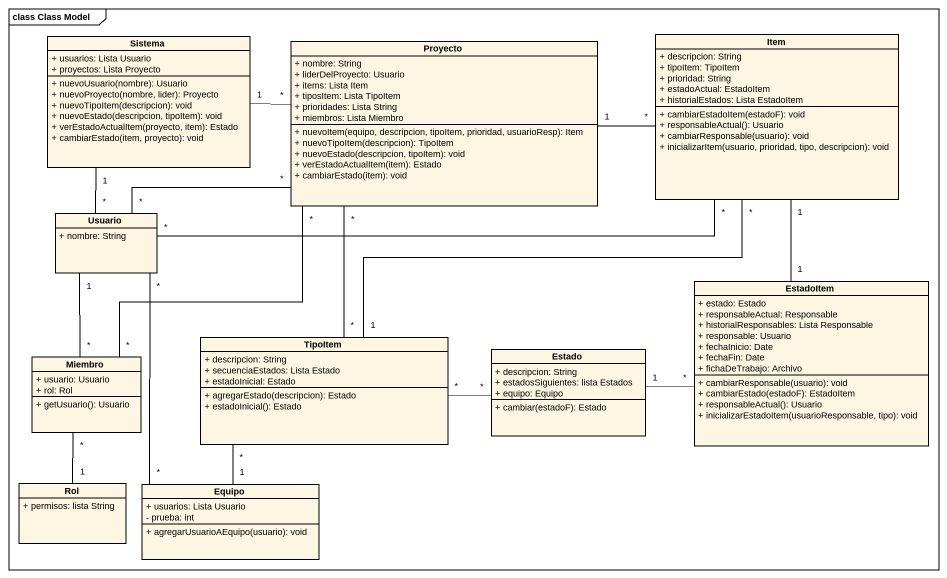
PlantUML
@startuml
mainframe class Class Model
hide circle
hide empty members
skinparam classAttributeIconSize 0
class Sistema {
  + usuarios: Lista Usuario
  + proyectos: Lista Proyecto
  + nuevoUsuario(nombre): Usuario
  + nuevoProyecto(nombre, lider): Proyecto
  + nuevoTipoItem(descripcion): void
  + nuevoEstado(descripcion, tipoItem): void
  + verEstadoActualItem(proyecto, item): Estado
  + cambiarEstado(item, proyecto): void
}
class Proyecto {
  + nombre: String
  + liderDelProyecto: Usuario
  + items: Lista Item
  + tiposItem: Lista TipoItem
  + prioridades: Lista String
  + miembros: Lista Miembro
  + nuevoItem(equipo, descripcion, tipoItem, prioridad, usuarioResp): Item
  + nuevoTipoItem(descripcion): TipoItem
  + nuevoEstado(descripcion, tipoItem): void
  + verEstadoActualItem(item): Estado
  + cambiarEstado(item): void
}
class Item {
  + descripcion: String
  + tipoItem: TipoItem
  + prioridad: String
  + estadoActual: EstadoItem
  + historialEstados: Lista EstadoItem
  + cambiarEstadoItem(estadoF): void
  + responsableActual(): Usuario
  + cambiarResponsable(usuario): void
  + inicializarItem(usuario, prioridad, tipo, descripcion): void
}
class Usuario {
  + nombre: String
}
class EstadoItem {
  + estado: Estado
  + responsableActual: Responsable
  + historialResponsables: Lista Responsable
  + responsable: Usuario
  + fechaInicio: Date
  + fechaFin: Date
  + fichaDeTrabajo: Archivo
  + cambiarResponsable(usuario): void
  + cambiarEstado(estadoF): EstadoItem
  + responsableActual(): Usuario
  + inicializarEstadoItem(usuarioResponsable, tipo): void
}
class TipoItem {
  + descripcion: String
  + secuenciaEstados: Lista Estado
  + estadoInicial: Estado
  + agregarEstado(descripcion): Estado
  + estadoInicial(): Estado
}
class Estado {
  + descripcion: String
  + estadosSiguientes: lista Estados
  + equipo: Equipo
  + cambiar(estadoF): Estado
}
class Miembro {
  + usuario: Usuario
  + rol: Rol
  + getUsuario(): Usuario
}
class Rol {
  + permisos: lista String
}
class Equipo {
  + usuarios: Lista Usuario
  - prueba: int
  + agregarUsuarioAEquipo(usuario): void
}
Sistema "1" -right- "*" Proyecto
Proyecto "1" -right- "*" Item
Item "1" -- "1" EstadoItem
Usuario "*" -up- "1" Sistema
Usuario "*" -right- "*" Proyecto
Usuario "*" -right- "*" Item
TipoItem "*" -up- "*" Proyecto
TipoItem "1" -up- "*" Item
TipoItem "*" -right- "*" Estado
Estado "1" -right- "*" EstadoItem
Miembro "*" -up- "*" Proyecto
Miembro "*" -up- "1" Usuario
Rol "1" -up- "*" Miembro
Equipo "*" -up- "*" Usuario
Equipo "1" -up- "*" TipoItem
@enduml
